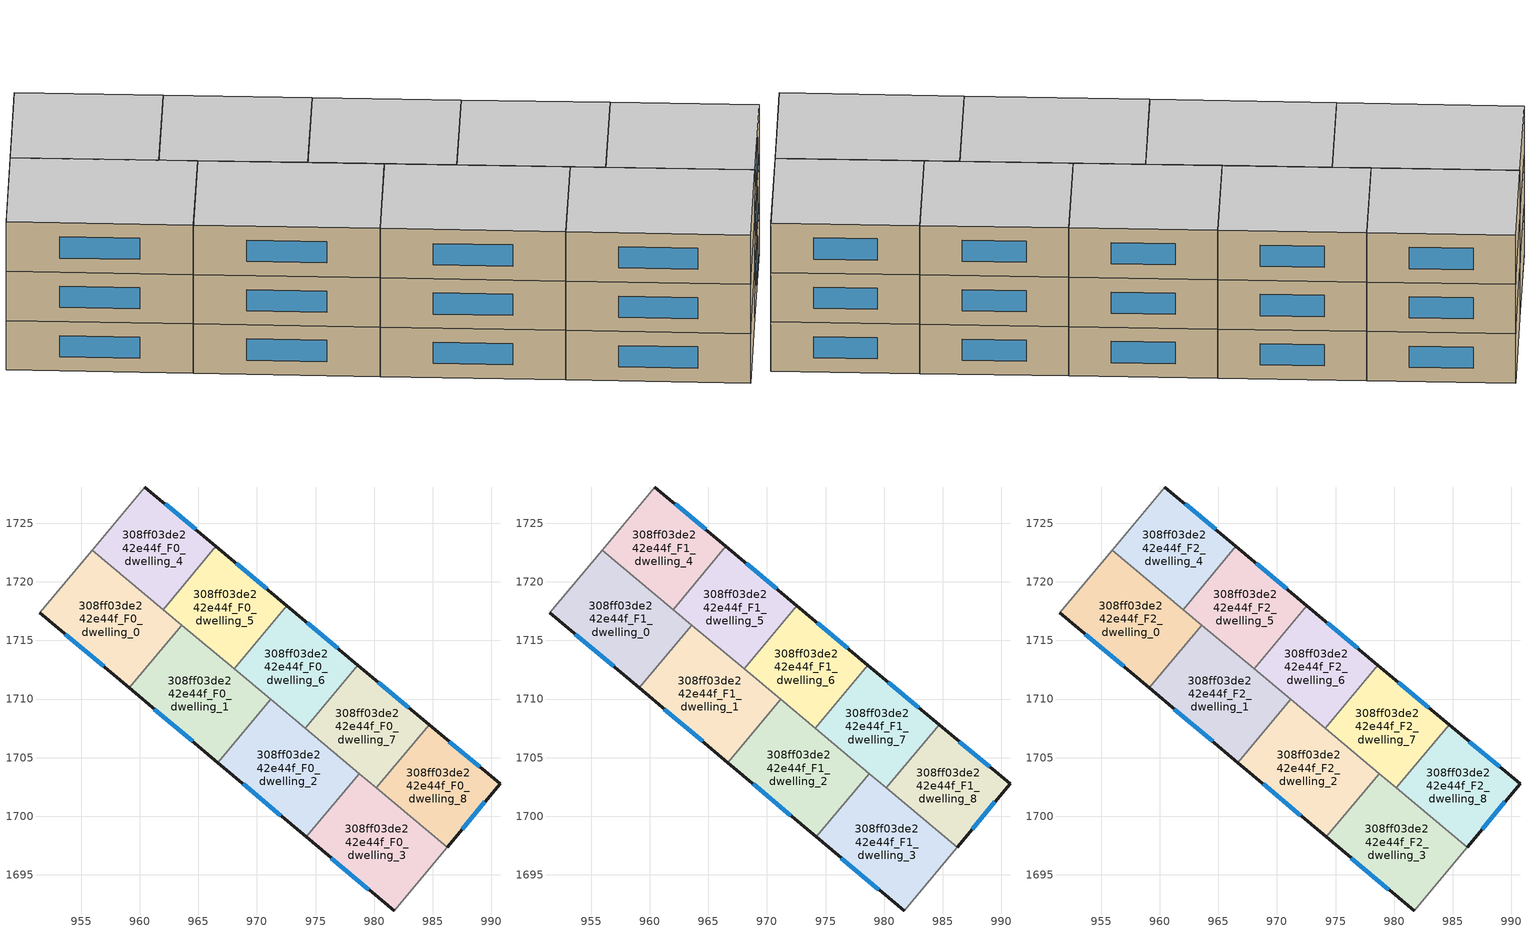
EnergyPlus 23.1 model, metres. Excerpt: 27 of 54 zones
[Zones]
308ff03de242e44f_F0_dwelling_0
 floor ground (EU_floor_Construction): 963.58,1716.31 959.1,1710.95 951.49,1717.35 955.94,1722.69 z0
 wall outside (EU_wall_Construction): 951.49,1717.35 959.1,1710.95 z0:3
 wall to 308ff03de242e44f_F0_dwelling_1 (EU_wall_Construction): 959.1,1710.95 963.58,1716.31 z0:3
 wall adiabatic (EU_wall_Construction): 955.94,1722.69 951.49,1717.35 z0:3
 wall to 308ff03de242e44f_F0_dwelling_4 (EU_wall_Construction): 962,1717.63 955.94,1722.69 z0:3
 wall to 308ff03de242e44f_F0_dwelling_5 (EU_wall_Construction): 963.58,1716.31 962,1717.63 z0:3
 window (EU_Window_Construction): 953.66,1715.52 956.92,1712.78 z0.86:2.14
308ff03de242e44f_F0_dwelling_1
 floor ground (EU_floor_Construction): 971.17,1709.96 966.67,1704.57 959.1,1710.95 963.58,1716.31 z0
 wall outside (EU_wall_Construction): 959.1,1710.95 966.67,1704.57 z0:3
 wall to 308ff03de242e44f_F0_dwelling_2 (EU_wall_Construction): 966.67,1704.57 971.17,1709.96 z0:3
 wall to 308ff03de242e44f_F0_dwelling_5 (EU_wall_Construction): 968.06,1712.56 963.58,1716.31 z0:3
 wall to 308ff03de242e44f_F0_dwelling_6 (EU_wall_Construction): 971.17,1709.96 968.06,1712.56 z0:3
 window (EU_Window_Construction): 961.26,1709.13 964.5,1706.4 z0.86:2.14
308ff03de242e44f_F0_dwelling_2
 floor ground (EU_floor_Construction): 978.72,1703.64 974.2,1698.23 966.67,1704.57 971.17,1709.96 z0
 wall outside (EU_wall_Construction): 966.67,1704.57 974.2,1698.23 z0:3
 wall to 308ff03de242e44f_F0_dwelling_3 (EU_wall_Construction): 974.2,1698.23 978.72,1703.64 z0:3
 wall to 308ff03de242e44f_F0_dwelling_7 (EU_wall_Construction): 978.72,1703.64 974.12,1707.5 z0:3
 wall to 308ff03de242e44f_F0_dwelling_6 (EU_wall_Construction): 974.12,1707.5 971.17,1709.96 z0:3
 window (EU_Window_Construction): 968.82,1702.76 972.05,1700.04 z0.86:2.14
308ff03de242e44f_F0_dwelling_3
 floor ground (EU_floor_Construction): 986.24,1697.36 981.7,1691.92 974.2,1698.23 978.72,1703.64 z0
 wall outside (EU_wall_Construction): 974.2,1698.23 981.7,1691.92 z0:3
 wall adiabatic (EU_wall_Construction): 981.7,1691.92 986.24,1697.36 z0:3
 wall to 308ff03de242e44f_F0_dwelling_8 (EU_wall_Construction): 986.24,1697.36 980.18,1702.43 z0:3
 wall to 308ff03de242e44f_F0_dwelling_7 (EU_wall_Construction): 980.18,1702.43 978.72,1703.64 z0:3
 window (EU_Window_Construction): 976.34,1696.43 979.56,1693.72 z0.86:2.14
308ff03de242e44f_F0_dwelling_4
 floor ground (EU_floor_Construction): 966.5,1723.01 962,1717.63 955.94,1722.69 960.44,1728.08 z0
 wall outside (EU_wall_Construction): 966.5,1723.01 960.44,1728.08 z0:3
 wall to 308ff03de242e44f_F0_dwelling_5 (EU_wall_Construction): 962,1717.63 966.5,1723.01 z0:3
 wall adiabatic (EU_wall_Construction): 960.44,1728.08 955.94,1722.69 z0:3
 window (EU_Window_Construction): 964.77,1724.46 962.17,1726.64 z0.86:2.14
308ff03de242e44f_F0_dwelling_5
 floor ground (EU_floor_Construction): 972.56,1717.95 968.06,1712.56 962,1717.63 966.5,1723.01 z0
 wall outside (EU_wall_Construction): 972.56,1717.95 966.5,1723.01 z0:3
 wall to 308ff03de242e44f_F0_dwelling_6 (EU_wall_Construction): 968.06,1712.56 972.56,1717.95 z0:3
 window (EU_Window_Construction): 970.83,1719.4 968.23,1721.57 z0.86:2.14
308ff03de242e44f_F0_dwelling_6
 floor ground (EU_floor_Construction): 978.62,1712.88 974.12,1707.5 968.06,1712.56 972.56,1717.95 z0
 wall outside (EU_wall_Construction): 978.62,1712.88 972.56,1717.95 z0:3
 wall to 308ff03de242e44f_F0_dwelling_7 (EU_wall_Construction): 974.12,1707.5 978.62,1712.88 z0:3
 window (EU_Window_Construction): 976.89,1714.33 974.29,1716.5 z0.86:2.14
308ff03de242e44f_F0_dwelling_7
 floor ground (EU_floor_Construction): 984.68,1707.82 980.18,1702.43 974.12,1707.5 978.62,1712.88 z0
 wall outside (EU_wall_Construction): 984.68,1707.82 978.62,1712.88 z0:3
 wall to 308ff03de242e44f_F0_dwelling_8 (EU_wall_Construction): 980.18,1702.43 984.68,1707.82 z0:3
 window (EU_Window_Construction): 982.95,1709.27 980.35,1711.44 z0.86:2.14
308ff03de242e44f_F0_dwelling_8
 floor ground (EU_floor_Construction): 990.73,1702.75 986.24,1697.36 980.18,1702.43 984.68,1707.82 z0
 wall outside (EU_wall_Construction): 986.24,1697.36 990.73,1702.75 984.68,1707.82 z0:3
 window (EU_Window_Construction): 987.52,1698.9 989.45,1701.21 / 989,1704.2 986.41,1706.37 z0.86:2.14
308ff03de242e44f_F1_dwelling_0
 floor to 308ff03de242e44f_F0_dwelling_0 (EU_floor_Construction): 963.58,1716.31 959.1,1710.95 951.49,1717.35 955.94,1722.69 z3
 wall outside (EU_wall_Construction): 951.49,1717.35 959.1,1710.95 z3:6
 wall to 308ff03de242e44f_F1_dwelling_1 (EU_wall_Construction): 959.1,1710.95 963.58,1716.31 z3:6
 wall adiabatic (EU_wall_Construction): 955.94,1722.69 951.49,1717.35 z3:6
 wall to 308ff03de242e44f_F1_dwelling_4 (EU_wall_Construction): 962,1717.63 955.94,1722.69 z3:6
 wall to 308ff03de242e44f_F1_dwelling_5 (EU_wall_Construction): 963.58,1716.31 962,1717.63 z3:6
 window (EU_Window_Construction): 953.66,1715.52 956.92,1712.78 z3.86:5.14
308ff03de242e44f_F1_dwelling_1
 floor to 308ff03de242e44f_F0_dwelling_1 (EU_floor_Construction): 971.17,1709.96 966.67,1704.57 959.1,1710.95 963.58,1716.31 z3
 wall outside (EU_wall_Construction): 959.1,1710.95 966.67,1704.57 z3:6
 wall to 308ff03de242e44f_F1_dwelling_2 (EU_wall_Construction): 966.67,1704.57 971.17,1709.96 z3:6
 wall to 308ff03de242e44f_F1_dwelling_5 (EU_wall_Construction): 968.06,1712.56 963.58,1716.31 z3:6
 wall to 308ff03de242e44f_F1_dwelling_6 (EU_wall_Construction): 971.17,1709.96 968.06,1712.56 z3:6
 window (EU_Window_Construction): 961.26,1709.13 964.5,1706.4 z3.86:5.14
308ff03de242e44f_F1_dwelling_2
 floor to 308ff03de242e44f_F0_dwelling_2 (EU_floor_Construction): 978.72,1703.64 974.2,1698.23 966.67,1704.57 971.17,1709.96 z3
 wall outside (EU_wall_Construction): 966.67,1704.57 974.2,1698.23 z3:6
 wall to 308ff03de242e44f_F1_dwelling_3 (EU_wall_Construction): 974.2,1698.23 978.72,1703.64 z3:6
 wall to 308ff03de242e44f_F1_dwelling_7 (EU_wall_Construction): 978.72,1703.64 974.12,1707.5 z3:6
 wall to 308ff03de242e44f_F1_dwelling_6 (EU_wall_Construction): 974.12,1707.5 971.17,1709.96 z3:6
 window (EU_Window_Construction): 968.82,1702.76 972.05,1700.04 z3.86:5.14
308ff03de242e44f_F1_dwelling_3
 floor to 308ff03de242e44f_F0_dwelling_3 (EU_floor_Construction): 986.24,1697.36 981.7,1691.92 974.2,1698.23 978.72,1703.64 z3
 wall outside (EU_wall_Construction): 974.2,1698.23 981.7,1691.92 z3:6
 wall adiabatic (EU_wall_Construction): 981.7,1691.92 986.24,1697.36 z3:6
 wall to 308ff03de242e44f_F1_dwelling_8 (EU_wall_Construction): 986.24,1697.36 980.18,1702.43 z3:6
 wall to 308ff03de242e44f_F1_dwelling_7 (EU_wall_Construction): 980.18,1702.43 978.72,1703.64 z3:6
 window (EU_Window_Construction): 976.34,1696.43 979.56,1693.72 z3.86:5.14
308ff03de242e44f_F1_dwelling_4
 floor to 308ff03de242e44f_F0_dwelling_4 (EU_floor_Construction): 966.5,1723.01 962,1717.63 955.94,1722.69 960.44,1728.08 z3
 wall outside (EU_wall_Construction): 966.5,1723.01 960.44,1728.08 z3:6
 wall to 308ff03de242e44f_F1_dwelling_5 (EU_wall_Construction): 962,1717.63 966.5,1723.01 z3:6
 wall adiabatic (EU_wall_Construction): 960.44,1728.08 955.94,1722.69 z3:6
 window (EU_Window_Construction): 964.77,1724.46 962.17,1726.64 z3.86:5.14
308ff03de242e44f_F1_dwelling_5
 floor to 308ff03de242e44f_F0_dwelling_5 (EU_floor_Construction): 972.56,1717.95 968.06,1712.56 962,1717.63 966.5,1723.01 z3
 wall outside (EU_wall_Construction): 972.56,1717.95 966.5,1723.01 z3:6
 wall to 308ff03de242e44f_F1_dwelling_6 (EU_wall_Construction): 968.06,1712.56 972.56,1717.95 z3:6
 window (EU_Window_Construction): 970.83,1719.4 968.23,1721.57 z3.86:5.14
308ff03de242e44f_F1_dwelling_6
 floor to 308ff03de242e44f_F0_dwelling_6 (EU_floor_Construction): 978.62,1712.88 974.12,1707.5 968.06,1712.56 972.56,1717.95 z3
 wall outside (EU_wall_Construction): 978.62,1712.88 972.56,1717.95 z3:6
 wall to 308ff03de242e44f_F1_dwelling_7 (EU_wall_Construction): 974.12,1707.5 978.62,1712.88 z3:6
 window (EU_Window_Construction): 976.89,1714.33 974.29,1716.5 z3.86:5.14
308ff03de242e44f_F1_dwelling_7
 floor to 308ff03de242e44f_F0_dwelling_7 (EU_floor_Construction): 984.68,1707.82 980.18,1702.43 974.12,1707.5 978.62,1712.88 z3
 wall outside (EU_wall_Construction): 984.68,1707.82 978.62,1712.88 z3:6
 wall to 308ff03de242e44f_F1_dwelling_8 (EU_wall_Construction): 980.18,1702.43 984.68,1707.82 z3:6
 window (EU_Window_Construction): 982.95,1709.27 980.35,1711.44 z3.86:5.14
308ff03de242e44f_F1_dwelling_8
 floor to 308ff03de242e44f_F0_dwelling_8 (EU_floor_Construction): 990.73,1702.75 986.24,1697.36 980.18,1702.43 984.68,1707.82 z3
 wall outside (EU_wall_Construction): 986.24,1697.36 990.73,1702.75 984.68,1707.82 z3:6
 window (EU_Window_Construction): 987.52,1698.9 989.45,1701.21 / 989,1704.2 986.41,1706.37 z3.86:5.14
308ff03de242e44f_F2_dwelling_0
 floor to 308ff03de242e44f_F1_dwelling_0 (EU_floor_Construction): 963.58,1716.31 959.1,1710.95 951.49,1717.35 955.94,1722.69 z6
 wall outside (EU_wall_Construction): 951.49,1717.35 959.1,1710.95 z6:9
 wall to 308ff03de242e44f_F2_dwelling_1 (EU_wall_Construction): 959.1,1710.95 963.58,1716.31 z6:9
 wall adiabatic (EU_wall_Construction): 955.94,1722.69 951.49,1717.35 z6:9
 wall to 308ff03de242e44f_F2_dwelling_4 (EU_wall_Construction): 962,1717.63 955.94,1722.69 z6:9
 wall to 308ff03de242e44f_F2_dwelling_5 (EU_wall_Construction): 963.58,1716.31 962,1717.63 z6:9
 window (EU_Window_Construction): 953.66,1715.52 956.92,1712.78 z6.86:8.14
 ceiling to 308ff03de242e44f_F3_dwelling_0 (EU_floor_Construction): 959.1,1710.95 963.58,1716.31 955.94,1722.69 951.49,1717.35 z9
308ff03de242e44f_F2_dwelling_1
 floor to 308ff03de242e44f_F1_dwelling_1 (EU_floor_Construction): 971.17,1709.96 966.67,1704.57 959.1,1710.95 963.58,1716.31 z6
 wall outside (EU_wall_Construction): 959.1,1710.95 966.67,1704.57 z6:9
 wall to 308ff03de242e44f_F2_dwelling_2 (EU_wall_Construction): 966.67,1704.57 971.17,1709.96 z6:9
 wall to 308ff03de242e44f_F2_dwelling_5 (EU_wall_Construction): 968.06,1712.56 963.58,1716.31 z6:9
 wall to 308ff03de242e44f_F2_dwelling_6 (EU_wall_Construction): 971.17,1709.96 968.06,1712.56 z6:9
 window (EU_Window_Construction): 961.26,1709.13 964.5,1706.4 z6.86:8.14
 ceiling to 308ff03de242e44f_F3_dwelling_1 (EU_floor_Construction): 966.67,1704.57 971.17,1709.96 963.58,1716.31 959.1,1710.95 z9
308ff03de242e44f_F2_dwelling_2
 floor to 308ff03de242e44f_F1_dwelling_2 (EU_floor_Construction): 978.72,1703.64 974.2,1698.23 966.67,1704.57 971.17,1709.96 z6
 wall outside (EU_wall_Construction): 966.67,1704.57 974.2,1698.23 z6:9
 wall to 308ff03de242e44f_F2_dwelling_3 (EU_wall_Construction): 974.2,1698.23 978.72,1703.64 z6:9
 wall to 308ff03de242e44f_F2_dwelling_7 (EU_wall_Construction): 978.72,1703.64 974.12,1707.5 z6:9
 wall to 308ff03de242e44f_F2_dwelling_6 (EU_wall_Construction): 974.12,1707.5 971.17,1709.96 z6:9
 window (EU_Window_Construction): 968.82,1702.76 972.05,1700.04 z6.86:8.14
 ceiling to 308ff03de242e44f_F3_dwelling_2 (EU_floor_Construction): 974.2,1698.23 978.72,1703.64 971.17,1709.96 966.67,1704.57 z9
308ff03de242e44f_F2_dwelling_3
 floor to 308ff03de242e44f_F1_dwelling_3 (EU_floor_Construction): 986.24,1697.36 981.7,1691.92 974.2,1698.23 978.72,1703.64 z6
 wall outside (EU_wall_Construction): 974.2,1698.23 981.7,1691.92 z6:9
 wall adiabatic (EU_wall_Construction): 981.7,1691.92 986.24,1697.36 z6:9
 wall to 308ff03de242e44f_F2_dwelling_8 (EU_wall_Construction): 986.24,1697.36 980.18,1702.43 z6:9
 wall to 308ff03de242e44f_F2_dwelling_7 (EU_wall_Construction): 980.18,1702.43 978.72,1703.64 z6:9
 window (EU_Window_Construction): 976.34,1696.43 979.56,1693.72 z6.86:8.14
 ceiling to 308ff03de242e44f_F3_dwelling_3 (EU_floor_Construction): 981.7,1691.92 986.24,1697.36 978.72,1703.64 974.2,1698.23 z9
308ff03de242e44f_F2_dwelling_4
 floor to 308ff03de242e44f_F1_dwelling_4 (EU_floor_Construction): 966.5,1723.01 962,1717.63 955.94,1722.69 960.44,1728.08 z6
 wall outside (EU_wall_Construction): 966.5,1723.01 960.44,1728.08 z6:9
 wall to 308ff03de242e44f_F2_dwelling_5 (EU_wall_Construction): 962,1717.63 966.5,1723.01 z6:9
 wall adiabatic (EU_wall_Construction): 960.44,1728.08 955.94,1722.69 z6:9
 window (EU_Window_Construction): 964.77,1724.46 962.17,1726.64 z6.86:8.14
 ceiling to 308ff03de242e44f_F3_dwelling_4 (EU_floor_Construction): 962,1717.63 966.5,1723.01 960.44,1728.08 955.94,1722.69 z9
308ff03de242e44f_F2_dwelling_5
 floor to 308ff03de242e44f_F1_dwelling_5 (EU_floor_Construction): 972.56,1717.95 968.06,1712.56 962,1717.63 966.5,1723.01 z6
 wall outside (EU_wall_Construction): 972.56,1717.95 966.5,1723.01 z6:9
 wall to 308ff03de242e44f_F2_dwelling_6 (EU_wall_Construction): 968.06,1712.56 972.56,1717.95 z6:9
 window (EU_Window_Construction): 970.83,1719.4 968.23,1721.57 z6.86:8.14
 ceiling to 308ff03de242e44f_F3_dwelling_5 (EU_floor_Construction): 968.06,1712.56 972.56,1717.95 966.5,1723.01 962,1717.63 z9
308ff03de242e44f_F2_dwelling_6
 floor to 308ff03de242e44f_F1_dwelling_6 (EU_floor_Construction): 978.62,1712.88 974.12,1707.5 968.06,1712.56 972.56,1717.95 z6
 wall outside (EU_wall_Construction): 978.62,1712.88 972.56,1717.95 z6:9
 wall to 308ff03de242e44f_F2_dwelling_7 (EU_wall_Construction): 974.12,1707.5 978.62,1712.88 z6:9
 window (EU_Window_Construction): 976.89,1714.33 974.29,1716.5 z6.86:8.14
 ceiling to 308ff03de242e44f_F3_dwelling_6 (EU_floor_Construction): 974.12,1707.5 978.62,1712.88 972.56,1717.95 968.06,1712.56 z9
308ff03de242e44f_F2_dwelling_7
 floor to 308ff03de242e44f_F1_dwelling_7 (EU_floor_Construction): 984.68,1707.82 980.18,1702.43 974.12,1707.5 978.62,1712.88 z6
 wall outside (EU_wall_Construction): 984.68,1707.82 978.62,1712.88 z6:9
 wall to 308ff03de242e44f_F2_dwelling_8 (EU_wall_Construction): 980.18,1702.43 984.68,1707.82 z6:9
 window (EU_Window_Construction): 982.95,1709.27 980.35,1711.44 z6.86:8.14
 ceiling to 308ff03de242e44f_F3_dwelling_7 (EU_floor_Construction): 980.18,1702.43 984.68,1707.82 978.62,1712.88 974.12,1707.5 z9
308ff03de242e44f_F2_dwelling_8
 floor to 308ff03de242e44f_F1_dwelling_8 (EU_floor_Construction): 990.73,1702.75 986.24,1697.36 980.18,1702.43 984.68,1707.82 z6
 wall outside (EU_wall_Construction): 986.24,1697.36 990.73,1702.75 984.68,1707.82 z6:9
 window (EU_Window_Construction): 987.52,1698.9 989.45,1701.21 / 989,1704.2 986.41,1706.37 z6.86:8.14
 ceiling to 308ff03de242e44f_F3_dwelling_8 (EU_floor_Construction): 986.24,1697.36 990.73,1702.75 984.68,1707.82 980.18,1702.43 z9
[Building]
EU S2 Campaign: North Axis=0; Terrain=City; Solar Distribution=FullExterior
[Site:Location]
Helsinki-Vantaa.AP: Latitude=60.317; Longitude=24.963; Time Zone=2; Elevation=54.6
[SizingPeriod:WeatherFileDays]
AnnualSizingPeriod: Begin Month=1; Begin Day of Month=1; End Month=12; End Day of Month=31; Day of Week for Start Day=Monday; Use Weather File Daylight Saving Period=No; Use Weather File Rain and Snow Indicators=No
[MATERIAL]
EU_InternalMass_Material: Roughness=MediumRough; Thickness=0.1; Conductivity=1; Density=1800; Specific Heat=900; Thermal Absorptance=0.9; Solar Absorptance=0.7; Visible Absorptance=0.7
[MATERIAL:NOMASS] Roughness=MediumRough; Thermal Absorptance=0.9; Solar Absorptance=0.7; Visible Absorptance=0.7
Name | Thermal Resistance
EU_wall_NoMass | 1.10183
EU_floor_NoMass | 1.70606
[WINDOWMATERIAL:SIMPLEGLAZINGSYSTEM]
EU_Window_SimpleGlazing: UFactor=3.11035; Solar Heat Gain Coefficient=0.8; Visible Transmittance=0.8
[CONSTRUCTION]
EU_wall_Construction: EU_wall_NoMass
EU_floor_Construction: EU_floor_NoMass
EU_Window_Construction: EU_Window_SimpleGlazing
EU_InternalMass_Construction: EU_InternalMass_Material
[ZONE] Type=1; Multiplier=1; Ceiling Height=autocalculate; Floor Area=autocalculate; Part of Total Floor Area=Yes
Name | Volume
308ff03de242e44f_F0_dwelling_0; 308ff03de242e44f_F1_dwelling_0; 308ff03de242e44f_F2_dwelling_0 | 207.934
308ff03de242e44f_F0_dwelling_1; 308ff03de242e44f_F1_dwelling_1; 308ff03de242e44f_F2_dwelling_1 | 207.948
308ff03de242e44f_F0_dwelling_2; 308ff03de242e44f_F1_dwelling_2; 308ff03de242e44f_F2_dwelling_2 | 207.916
308ff03de242e44f_F0_dwelling_3; 308ff03de242e44f_F1_dwelling_3; 308ff03de242e44f_F2_dwelling_3 | 207.915
308ff03de242e44f_F0_dwelling_4; 308ff03de242e44f_F1_dwelling_4; 308ff03de242e44f_F2_dwelling_4 | 166.332
308ff03de242e44f_F0_dwelling_5; 308ff03de242e44f_F1_dwelling_5; 308ff03de242e44f_F2_dwelling_5 | 166.338
308ff03de242e44f_F0_dwelling_6; 308ff03de242e44f_F1_dwelling_6; 308ff03de242e44f_F2_dwelling_6 | 166.339
308ff03de242e44f_F0_dwelling_7; 308ff03de242e44f_F1_dwelling_7; 308ff03de242e44f_F2_dwelling_7 | 166.356
308ff03de242e44f_F0_dwelling_8; 308ff03de242e44f_F1_dwelling_8; 308ff03de242e44f_F2_dwelling_8 | 166.349
[INTERNALMASS] Construction=EU_InternalMass_Construction
Name | Zone or ZoneList | Surface Area
308ff03de242e44f_F0_dwelling_0_EU_InternalMass | 308ff03de242e44f_F0_dwelling_0 | 69.3112
308ff03de242e44f_F0_dwelling_1_EU_InternalMass | 308ff03de242e44f_F0_dwelling_1 | 69.3162
308ff03de242e44f_F0_dwelling_2_EU_InternalMass | 308ff03de242e44f_F0_dwelling_2 | 69.3052
308ff03de242e44f_F0_dwelling_3_EU_InternalMass | 308ff03de242e44f_F0_dwelling_3 | 69.3045
308ff03de242e44f_F0_dwelling_4_EU_InternalMass | 308ff03de242e44f_F0_dwelling_4 | 55.4439
308ff03de242e44f_F0_dwelling_5_EU_InternalMass | 308ff03de242e44f_F0_dwelling_5 | 55.446
308ff03de242e44f_F0_dwelling_6_EU_InternalMass | 308ff03de242e44f_F0_dwelling_6 | 55.446
308ff03de242e44f_F0_dwelling_7_EU_InternalMass | 308ff03de242e44f_F0_dwelling_7 | 55.4521
308ff03de242e44f_F0_dwelling_8_EU_InternalMass | 308ff03de242e44f_F0_dwelling_8 | 55.4499
308ff03de242e44f_F1_dwelling_0_EU_InternalMass | 308ff03de242e44f_F1_dwelling_0 | 69.3112
308ff03de242e44f_F1_dwelling_1_EU_InternalMass | 308ff03de242e44f_F1_dwelling_1 | 69.3162
308ff03de242e44f_F1_dwelling_2_EU_InternalMass | 308ff03de242e44f_F1_dwelling_2 | 69.3052
308ff03de242e44f_F1_dwelling_3_EU_InternalMass | 308ff03de242e44f_F1_dwelling_3 | 69.3045
308ff03de242e44f_F1_dwelling_4_EU_InternalMass | 308ff03de242e44f_F1_dwelling_4 | 55.4439
308ff03de242e44f_F1_dwelling_5_EU_InternalMass | 308ff03de242e44f_F1_dwelling_5 | 55.446
308ff03de242e44f_F1_dwelling_6_EU_InternalMass | 308ff03de242e44f_F1_dwelling_6 | 55.446
308ff03de242e44f_F1_dwelling_7_EU_InternalMass | 308ff03de242e44f_F1_dwelling_7 | 55.4521
308ff03de242e44f_F1_dwelling_8_EU_InternalMass | 308ff03de242e44f_F1_dwelling_8 | 55.4499
308ff03de242e44f_F2_dwelling_0_EU_InternalMass | 308ff03de242e44f_F2_dwelling_0 | 69.3112
308ff03de242e44f_F2_dwelling_1_EU_InternalMass | 308ff03de242e44f_F2_dwelling_1 | 69.3162
308ff03de242e44f_F2_dwelling_2_EU_InternalMass | 308ff03de242e44f_F2_dwelling_2 | 69.3052
308ff03de242e44f_F2_dwelling_3_EU_InternalMass | 308ff03de242e44f_F2_dwelling_3 | 69.3045
308ff03de242e44f_F2_dwelling_4_EU_InternalMass | 308ff03de242e44f_F2_dwelling_4 | 55.4439
308ff03de242e44f_F2_dwelling_5_EU_InternalMass | 308ff03de242e44f_F2_dwelling_5 | 55.446
308ff03de242e44f_F2_dwelling_6_EU_InternalMass | 308ff03de242e44f_F2_dwelling_6 | 55.446
308ff03de242e44f_F2_dwelling_7_EU_InternalMass | 308ff03de242e44f_F2_dwelling_7 | 55.4521
308ff03de242e44f_F2_dwelling_8_EU_InternalMass | 308ff03de242e44f_F2_dwelling_8 | 55.4499
[OTHEREQUIPMENT] Fuel Type=Electricity; Design Level Calculation Method=Watts/Area; Power per Zone Floor Area=1; Fraction Latent=0; Fraction Radiant=0; Fraction Lost=0; Carbon Dioxide Generation Rate=0; EndUse Subcategory=EU_Step8_InternalGains
Name | Zone or ZoneList or Space or SpaceList | Schedule
EU_Step8_InternalGain_308ff03de242e44f_F0_dwelling_0_f000 | 308ff03de242e44f_F0_dwelling_0 | EU_Step8_GainSchedule_308ff03de242e44f_F0_dwelling_0_f000
EU_Step8_InternalGain_308ff03de242e44f_F0_dwelling_1_f000 | 308ff03de242e44f_F0_dwelling_1 | EU_Step8_GainSchedule_308ff03de242e44f_F0_dwelling_1_f000
EU_Step8_InternalGain_308ff03de242e44f_F0_dwelling_2_f000 | 308ff03de242e44f_F0_dwelling_2 | EU_Step8_GainSchedule_308ff03de242e44f_F0_dwelling_2_f000
EU_Step8_InternalGain_308ff03de242e44f_F0_dwelling_3_f000 | 308ff03de242e44f_F0_dwelling_3 | EU_Step8_GainSchedule_308ff03de242e44f_F0_dwelling_3_f000
EU_Step8_InternalGain_308ff03de242e44f_F0_dwelling_4_f000 | 308ff03de242e44f_F0_dwelling_4 | EU_Step8_GainSchedule_308ff03de242e44f_F0_dwelling_4_f000
EU_Step8_InternalGain_308ff03de242e44f_F0_dwelling_5_f000 | 308ff03de242e44f_F0_dwelling_5 | EU_Step8_GainSchedule_308ff03de242e44f_F0_dwelling_5_f000
EU_Step8_InternalGain_308ff03de242e44f_F0_dwelling_6_f000 | 308ff03de242e44f_F0_dwelling_6 | EU_Step8_GainSchedule_308ff03de242e44f_F0_dwelling_6_f000
EU_Step8_InternalGain_308ff03de242e44f_F0_dwelling_7_f000 | 308ff03de242e44f_F0_dwelling_7 | EU_Step8_GainSchedule_308ff03de242e44f_F0_dwelling_7_f000
EU_Step8_InternalGain_308ff03de242e44f_F0_dwelling_8_f000 | 308ff03de242e44f_F0_dwelling_8 | EU_Step8_GainSchedule_308ff03de242e44f_F0_dwelling_8_f000
EU_Step8_InternalGain_308ff03de242e44f_F1_dwelling_0_f000 | 308ff03de242e44f_F1_dwelling_0 | EU_Step8_GainSchedule_308ff03de242e44f_F1_dwelling_0_f000
EU_Step8_InternalGain_308ff03de242e44f_F1_dwelling_1_f000 | 308ff03de242e44f_F1_dwelling_1 | EU_Step8_GainSchedule_308ff03de242e44f_F1_dwelling_1_f000
EU_Step8_InternalGain_308ff03de242e44f_F1_dwelling_2_f000 | 308ff03de242e44f_F1_dwelling_2 | EU_Step8_GainSchedule_308ff03de242e44f_F1_dwelling_2_f000
EU_Step8_InternalGain_308ff03de242e44f_F1_dwelling_3_f000 | 308ff03de242e44f_F1_dwelling_3 | EU_Step8_GainSchedule_308ff03de242e44f_F1_dwelling_3_f000
EU_Step8_InternalGain_308ff03de242e44f_F1_dwelling_4_f000 | 308ff03de242e44f_F1_dwelling_4 | EU_Step8_GainSchedule_308ff03de242e44f_F1_dwelling_4_f000
EU_Step8_InternalGain_308ff03de242e44f_F1_dwelling_5_f000 | 308ff03de242e44f_F1_dwelling_5 | EU_Step8_GainSchedule_308ff03de242e44f_F1_dwelling_5_f000
EU_Step8_InternalGain_308ff03de242e44f_F1_dwelling_6_f000 | 308ff03de242e44f_F1_dwelling_6 | EU_Step8_GainSchedule_308ff03de242e44f_F1_dwelling_6_f000
EU_Step8_InternalGain_308ff03de242e44f_F1_dwelling_7_f000 | 308ff03de242e44f_F1_dwelling_7 | EU_Step8_GainSchedule_308ff03de242e44f_F1_dwelling_7_f000
EU_Step8_InternalGain_308ff03de242e44f_F1_dwelling_8_f000 | 308ff03de242e44f_F1_dwelling_8 | EU_Step8_GainSchedule_308ff03de242e44f_F1_dwelling_8_f000
EU_Step8_InternalGain_308ff03de242e44f_F2_dwelling_0_f000 | 308ff03de242e44f_F2_dwelling_0 | EU_Step8_GainSchedule_308ff03de242e44f_F2_dwelling_0_f000
EU_Step8_InternalGain_308ff03de242e44f_F2_dwelling_1_f000 | 308ff03de242e44f_F2_dwelling_1 | EU_Step8_GainSchedule_308ff03de242e44f_F2_dwelling_1_f000
EU_Step8_InternalGain_308ff03de242e44f_F2_dwelling_2_f000 | 308ff03de242e44f_F2_dwelling_2 | EU_Step8_GainSchedule_308ff03de242e44f_F2_dwelling_2_f000
EU_Step8_InternalGain_308ff03de242e44f_F2_dwelling_3_f000 | 308ff03de242e44f_F2_dwelling_3 | EU_Step8_GainSchedule_308ff03de242e44f_F2_dwelling_3_f000
EU_Step8_InternalGain_308ff03de242e44f_F2_dwelling_4_f000 | 308ff03de242e44f_F2_dwelling_4 | EU_Step8_GainSchedule_308ff03de242e44f_F2_dwelling_4_f000
EU_Step8_InternalGain_308ff03de242e44f_F2_dwelling_5_f000 | 308ff03de242e44f_F2_dwelling_5 | EU_Step8_GainSchedule_308ff03de242e44f_F2_dwelling_5_f000
EU_Step8_InternalGain_308ff03de242e44f_F2_dwelling_6_f000 | 308ff03de242e44f_F2_dwelling_6 | EU_Step8_GainSchedule_308ff03de242e44f_F2_dwelling_6_f000
EU_Step8_InternalGain_308ff03de242e44f_F2_dwelling_7_f000 | 308ff03de242e44f_F2_dwelling_7 | EU_Step8_GainSchedule_308ff03de242e44f_F2_dwelling_7_f000
EU_Step8_InternalGain_308ff03de242e44f_F2_dwelling_8_f000 | 308ff03de242e44f_F2_dwelling_8 | EU_Step8_GainSchedule_308ff03de242e44f_F2_dwelling_8_f000
[ZONEVENTILATION:DESIGNFLOWRATE] Schedule=EU_AlwaysOn; Design Flow Rate Calculation Method=AirChanges/Hour; Air Changes per Hour=0.756316; Ventilation Type=Natural; Fan Pressure Rise=0; Fan Total Efficiency=1; Constant Term Coefficient=1; Temperature Term Coefficient=0; Velocity Term Coefficient=0; Velocity Squared Term Coefficient=0; Minimum Indoor Temperature=-100; Maximum Indoor Temperature=100; Delta Temperature=-100; Minimum Outdoor Temperature=-100; Maximum Outdoor Temperature=100; Maximum Wind Speed=40
Name | Zone or ZoneList or Space or SpaceList
EU_ConstantAir_308ff03de242e44f_F0_dwelling_0 | 308ff03de242e44f_F0_dwelling_0
EU_ConstantAir_308ff03de242e44f_F0_dwelling_1 | 308ff03de242e44f_F0_dwelling_1
EU_ConstantAir_308ff03de242e44f_F0_dwelling_2 | 308ff03de242e44f_F0_dwelling_2
EU_ConstantAir_308ff03de242e44f_F0_dwelling_3 | 308ff03de242e44f_F0_dwelling_3
EU_ConstantAir_308ff03de242e44f_F0_dwelling_4 | 308ff03de242e44f_F0_dwelling_4
EU_ConstantAir_308ff03de242e44f_F0_dwelling_5 | 308ff03de242e44f_F0_dwelling_5
EU_ConstantAir_308ff03de242e44f_F0_dwelling_6 | 308ff03de242e44f_F0_dwelling_6
EU_ConstantAir_308ff03de242e44f_F0_dwelling_7 | 308ff03de242e44f_F0_dwelling_7
EU_ConstantAir_308ff03de242e44f_F0_dwelling_8 | 308ff03de242e44f_F0_dwelling_8
EU_ConstantAir_308ff03de242e44f_F1_dwelling_0 | 308ff03de242e44f_F1_dwelling_0
EU_ConstantAir_308ff03de242e44f_F1_dwelling_1 | 308ff03de242e44f_F1_dwelling_1
EU_ConstantAir_308ff03de242e44f_F1_dwelling_2 | 308ff03de242e44f_F1_dwelling_2
EU_ConstantAir_308ff03de242e44f_F1_dwelling_3 | 308ff03de242e44f_F1_dwelling_3
EU_ConstantAir_308ff03de242e44f_F1_dwelling_4 | 308ff03de242e44f_F1_dwelling_4
EU_ConstantAir_308ff03de242e44f_F1_dwelling_5 | 308ff03de242e44f_F1_dwelling_5
EU_ConstantAir_308ff03de242e44f_F1_dwelling_6 | 308ff03de242e44f_F1_dwelling_6
EU_ConstantAir_308ff03de242e44f_F1_dwelling_7 | 308ff03de242e44f_F1_dwelling_7
EU_ConstantAir_308ff03de242e44f_F1_dwelling_8 | 308ff03de242e44f_F1_dwelling_8
EU_ConstantAir_308ff03de242e44f_F2_dwelling_0 | 308ff03de242e44f_F2_dwelling_0
EU_ConstantAir_308ff03de242e44f_F2_dwelling_1 | 308ff03de242e44f_F2_dwelling_1
EU_ConstantAir_308ff03de242e44f_F2_dwelling_2 | 308ff03de242e44f_F2_dwelling_2
EU_ConstantAir_308ff03de242e44f_F2_dwelling_3 | 308ff03de242e44f_F2_dwelling_3
EU_ConstantAir_308ff03de242e44f_F2_dwelling_4 | 308ff03de242e44f_F2_dwelling_4
EU_ConstantAir_308ff03de242e44f_F2_dwelling_5 | 308ff03de242e44f_F2_dwelling_5
EU_ConstantAir_308ff03de242e44f_F2_dwelling_6 | 308ff03de242e44f_F2_dwelling_6
EU_ConstantAir_308ff03de242e44f_F2_dwelling_7 | 308ff03de242e44f_F2_dwelling_7
EU_ConstantAir_308ff03de242e44f_F2_dwelling_8 | 308ff03de242e44f_F2_dwelling_8
[HVACTEMPLATE:THERMOSTAT] Constant Heating Setpoint=20; Constant Cooling Setpoint=50
EU_HeatOnly_308ff03de242e44f_F0_dwelling_0; EU_HeatOnly_308ff03de242e44f_F0_dwelling_1; EU_HeatOnly_308ff03de242e44f_F0_dwelling_2; EU_HeatOnly_308ff03de242e44f_F0_dwelling_3; EU_HeatOnly_308ff03de242e44f_F0_dwelling_4; EU_HeatOnly_308ff03de242e44f_F0_dwelling_5; EU_HeatOnly_308ff03de242e44f_F0_dwelling_6; EU_HeatOnly_308ff03de242e44f_F0_dwelling_7; EU_HeatOnly_308ff03de242e44f_F0_dwelling_8; EU_HeatOnly_308ff03de242e44f_F1_dwelling_0; EU_HeatOnly_308ff03de242e44f_F1_dwelling_1; EU_HeatOnly_308ff03de242e44f_F1_dwelling_2; EU_HeatOnly_308ff03de242e44f_F1_dwelling_3; EU_HeatOnly_308ff03de242e44f_F1_dwelling_4; EU_HeatOnly_308ff03de242e44f_F1_dwelling_5; EU_HeatOnly_308ff03de242e44f_F1_dwelling_6; EU_HeatOnly_308ff03de242e44f_F1_dwelling_7; EU_HeatOnly_308ff03de242e44f_F1_dwelling_8; EU_HeatOnly_308ff03de242e44f_F2_dwelling_0; EU_HeatOnly_308ff03de242e44f_F2_dwelling_1; EU_HeatOnly_308ff03de242e44f_F2_dwelling_2; EU_HeatOnly_308ff03de242e44f_F2_dwelling_3; EU_HeatOnly_308ff03de242e44f_F2_dwelling_4; EU_HeatOnly_308ff03de242e44f_F2_dwelling_5; EU_HeatOnly_308ff03de242e44f_F2_dwelling_6; EU_HeatOnly_308ff03de242e44f_F2_dwelling_7; EU_HeatOnly_308ff03de242e44f_F2_dwelling_8; EU_HeatOnly_308ff03de242e44f_F3_dwelling_0; EU_HeatOnly_308ff03de242e44f_F3_dwelling_1; EU_HeatOnly_308ff03de242e44f_F3_dwelling_2; EU_HeatOnly_308ff03de242e44f_F3_dwelling_3; EU_HeatOnly_308ff03de242e44f_F3_dwelling_4; EU_HeatOnly_308ff03de242e44f_F3_dwelling_5; EU_HeatOnly_308ff03de242e44f_F3_dwelling_6; EU_HeatOnly_308ff03de242e44f_F3_dwelling_7; EU_HeatOnly_308ff03de242e44f_F3_dwelling_8; EU_HeatOnly_308ff03de242e44f_F4_dwelling_0; EU_HeatOnly_308ff03de242e44f_F4_dwelling_1; EU_HeatOnly_308ff03de242e44f_F4_dwelling_2; EU_HeatOnly_308ff03de242e44f_F4_dwelling_3; EU_HeatOnly_308ff03de242e44f_F4_dwelling_4; EU_HeatOnly_308ff03de242e44f_F4_dwelling_5; EU_HeatOnly_308ff03de242e44f_F4_dwelling_6; EU_HeatOnly_308ff03de242e44f_F4_dwelling_7; EU_HeatOnly_308ff03de242e44f_F4_dwelling_8; EU_HeatOnly_308ff03de242e44f_F5_dwelling_0; EU_HeatOnly_308ff03de242e44f_F5_dwelling_1; EU_HeatOnly_308ff03de242e44f_F5_dwelling_2; EU_HeatOnly_308ff03de242e44f_F5_dwelling_3; EU_HeatOnly_308ff03de242e44f_F5_dwelling_4; EU_HeatOnly_308ff03de242e44f_F5_dwelling_5; EU_HeatOnly_308ff03de242e44f_F5_dwelling_6; EU_HeatOnly_308ff03de242e44f_F5_dwelling_7; EU_HeatOnly_308ff03de242e44f_F5_dwelling_8
[HVACTEMPLATE:ZONE:IDEALLOADSAIRSYSTEM] System Availability Schedule=EU_AlwaysOn; Maximum Heating Supply Air Temperature=50; Minimum Cooling Supply Air Temperature=13; Maximum Heating Supply Air Humidity Ratio=0.0156; Minimum Cooling Supply Air Humidity Ratio=0.0077; Heating Limit=NoLimit; Cooling Limit=NoLimit; Heating Availability Schedule=EU_AlwaysOn; Cooling Availability Schedule=EU_CoolingOff; Dehumidification Control Type=ConstantSensibleHeatRatio; Cooling Sensible Heat Ratio=0.7; Dehumidification Setpoint=60; Humidification Control Type=None; Humidification Setpoint=30; Outdoor Air Method=None; Outdoor Air Flow Rate per Person=0.00944; Outdoor Air Flow Rate per Zone Floor Area=0; Outdoor Air Flow Rate per Zone=0; Demand Controlled Ventilation Type=None; Outdoor Air Economizer Type=NoEconomizer; Heat Recovery Type=None; Sensible Heat Recovery Effectiveness=0.7; Latent Heat Recovery Effectiveness=0.65
Name | Template Thermostat
308ff03de242e44f_F0_dwelling_0 | EU_HeatOnly_308ff03de242e44f_F0_dwelling_0
308ff03de242e44f_F0_dwelling_1 | EU_HeatOnly_308ff03de242e44f_F0_dwelling_1
308ff03de242e44f_F0_dwelling_2 | EU_HeatOnly_308ff03de242e44f_F0_dwelling_2
308ff03de242e44f_F0_dwelling_3 | EU_HeatOnly_308ff03de242e44f_F0_dwelling_3
308ff03de242e44f_F0_dwelling_4 | EU_HeatOnly_308ff03de242e44f_F0_dwelling_4
308ff03de242e44f_F0_dwelling_5 | EU_HeatOnly_308ff03de242e44f_F0_dwelling_5
308ff03de242e44f_F0_dwelling_6 | EU_HeatOnly_308ff03de242e44f_F0_dwelling_6
308ff03de242e44f_F0_dwelling_7 | EU_HeatOnly_308ff03de242e44f_F0_dwelling_7
308ff03de242e44f_F0_dwelling_8 | EU_HeatOnly_308ff03de242e44f_F0_dwelling_8
308ff03de242e44f_F1_dwelling_0 | EU_HeatOnly_308ff03de242e44f_F1_dwelling_0
308ff03de242e44f_F1_dwelling_1 | EU_HeatOnly_308ff03de242e44f_F1_dwelling_1
308ff03de242e44f_F1_dwelling_2 | EU_HeatOnly_308ff03de242e44f_F1_dwelling_2
308ff03de242e44f_F1_dwelling_3 | EU_HeatOnly_308ff03de242e44f_F1_dwelling_3
308ff03de242e44f_F1_dwelling_4 | EU_HeatOnly_308ff03de242e44f_F1_dwelling_4
308ff03de242e44f_F1_dwelling_5 | EU_HeatOnly_308ff03de242e44f_F1_dwelling_5
308ff03de242e44f_F1_dwelling_6 | EU_HeatOnly_308ff03de242e44f_F1_dwelling_6
308ff03de242e44f_F1_dwelling_7 | EU_HeatOnly_308ff03de242e44f_F1_dwelling_7
308ff03de242e44f_F1_dwelling_8 | EU_HeatOnly_308ff03de242e44f_F1_dwelling_8
308ff03de242e44f_F2_dwelling_0 | EU_HeatOnly_308ff03de242e44f_F2_dwelling_0
308ff03de242e44f_F2_dwelling_1 | EU_HeatOnly_308ff03de242e44f_F2_dwelling_1
308ff03de242e44f_F2_dwelling_2 | EU_HeatOnly_308ff03de242e44f_F2_dwelling_2
308ff03de242e44f_F2_dwelling_3 | EU_HeatOnly_308ff03de242e44f_F2_dwelling_3
308ff03de242e44f_F2_dwelling_4 | EU_HeatOnly_308ff03de242e44f_F2_dwelling_4
308ff03de242e44f_F2_dwelling_5 | EU_HeatOnly_308ff03de242e44f_F2_dwelling_5
308ff03de242e44f_F2_dwelling_6 | EU_HeatOnly_308ff03de242e44f_F2_dwelling_6
308ff03de242e44f_F2_dwelling_7 | EU_HeatOnly_308ff03de242e44f_F2_dwelling_7
308ff03de242e44f_F2_dwelling_8 | EU_HeatOnly_308ff03de242e44f_F2_dwelling_8
[SIZING:ZONE] Zone Cooling Design Supply Air Temperature Input Method=SupplyAirTemperature; Zone Cooling Design Supply Air Temperature=13; Zone Heating Design Supply Air Temperature Input Method=SupplyAirTemperature; Zone Heating Design Supply Air Temperature=50; Zone Cooling Design Supply Air Humidity Ratio=0.008; Zone Heating Design Supply Air Humidity Ratio=0.008; Cooling Design Air Flow Method=DesignDay; Cooling Design Air Flow Rate=0; Cooling Minimum Air Flow per Zone Floor Area=0.000762; Cooling Minimum Air Flow=0; Cooling Minimum Air Flow Fraction=0.2; Heating Design Air Flow Method=DesignDay; Heating Design Air Flow Rate=0; Heating Maximum Air Flow per Zone Floor Area=0.002032; Heating Maximum Air Flow=0.141576; Heating Maximum Air Flow Fraction=0.3; Account for Dedicated Outdoor Air System=No; Dedicated Outdoor Air System Control Strategy=NeutralSupplyAir; Dedicated Outdoor Air Low Setpoint Temperature for Design=autosize; Dedicated Outdoor Air High Setpoint Temperature for Design=autosize; Zone Load Sizing Method=Sensible Load Only No Latent Load; Zone Latent Cooling Design Supply Air Humidity Ratio Input Method=HumidityRatioDifference; Zone Cooling Design Supply Air Humidity Ratio Difference=0.005; Zone Latent Heating Design Supply Air Humidity Ratio Input Method=HumidityRatioDifference; Zone Humidification Design Supply Air Humidity Ratio Difference=0.005
308ff03de242e44f_F0_dwelling_0; 308ff03de242e44f_F0_dwelling_1; 308ff03de242e44f_F0_dwelling_2; 308ff03de242e44f_F0_dwelling_3; 308ff03de242e44f_F0_dwelling_4; 308ff03de242e44f_F0_dwelling_5; 308ff03de242e44f_F0_dwelling_6; 308ff03de242e44f_F0_dwelling_7; 308ff03de242e44f_F0_dwelling_8; 308ff03de242e44f_F1_dwelling_0; 308ff03de242e44f_F1_dwelling_1; 308ff03de242e44f_F1_dwelling_2; 308ff03de242e44f_F1_dwelling_3; 308ff03de242e44f_F1_dwelling_4; 308ff03de242e44f_F1_dwelling_5; 308ff03de242e44f_F1_dwelling_6; 308ff03de242e44f_F1_dwelling_7; 308ff03de242e44f_F1_dwelling_8; 308ff03de242e44f_F2_dwelling_0; 308ff03de242e44f_F2_dwelling_1; 308ff03de242e44f_F2_dwelling_2; 308ff03de242e44f_F2_dwelling_3; 308ff03de242e44f_F2_dwelling_4; 308ff03de242e44f_F2_dwelling_5; 308ff03de242e44f_F2_dwelling_6; 308ff03de242e44f_F2_dwelling_7; 308ff03de242e44f_F2_dwelling_8
[SCHEDULE:CONSTANT]
Name | Hourly Value
EU_AlwaysOn | 1
EU_CoolingOff | 0
[SCHEDULE:FILE] Column Number=1; Rows to Skip at Top=0; Number of Hours of Data=8760; Column Separator=Comma; Interpolate to Timestep=No; Minutes per Item=60; Adjust Schedule for Daylight Savings=Yes
Name | File
EU_Step8_GainSchedule_308ff03de242e44f_F0_dwelling_0_f000 | ../../schedules/308ff03de242e44f/308ff03de242e44f_F0_dwelling_0_f000_gain.csv
EU_Step8_GainSchedule_308ff03de242e44f_F0_dwelling_1_f000 | ../../schedules/308ff03de242e44f/308ff03de242e44f_F0_dwelling_1_f000_gain.csv
EU_Step8_GainSchedule_308ff03de242e44f_F0_dwelling_2_f000 | ../../schedules/308ff03de242e44f/308ff03de242e44f_F0_dwelling_2_f000_gain.csv
EU_Step8_GainSchedule_308ff03de242e44f_F0_dwelling_3_f000 | ../../schedules/308ff03de242e44f/308ff03de242e44f_F0_dwelling_3_f000_gain.csv
EU_Step8_GainSchedule_308ff03de242e44f_F0_dwelling_4_f000 | ../../schedules/308ff03de242e44f/308ff03de242e44f_F0_dwelling_4_f000_gain.csv
EU_Step8_GainSchedule_308ff03de242e44f_F0_dwelling_5_f000 | ../../schedules/308ff03de242e44f/308ff03de242e44f_F0_dwelling_5_f000_gain.csv
EU_Step8_GainSchedule_308ff03de242e44f_F0_dwelling_6_f000 | ../../schedules/308ff03de242e44f/308ff03de242e44f_F0_dwelling_6_f000_gain.csv
EU_Step8_GainSchedule_308ff03de242e44f_F0_dwelling_7_f000 | ../../schedules/308ff03de242e44f/308ff03de242e44f_F0_dwelling_7_f000_gain.csv
EU_Step8_GainSchedule_308ff03de242e44f_F0_dwelling_8_f000 | ../../schedules/308ff03de242e44f/308ff03de242e44f_F0_dwelling_8_f000_gain.csv
EU_Step8_GainSchedule_308ff03de242e44f_F1_dwelling_0_f000 | ../../schedules/308ff03de242e44f/308ff03de242e44f_F1_dwelling_0_f000_gain.csv
EU_Step8_GainSchedule_308ff03de242e44f_F1_dwelling_1_f000 | ../../schedules/308ff03de242e44f/308ff03de242e44f_F1_dwelling_1_f000_gain.csv
EU_Step8_GainSchedule_308ff03de242e44f_F1_dwelling_2_f000 | ../../schedules/308ff03de242e44f/308ff03de242e44f_F1_dwelling_2_f000_gain.csv
EU_Step8_GainSchedule_308ff03de242e44f_F1_dwelling_3_f000 | ../../schedules/308ff03de242e44f/308ff03de242e44f_F1_dwelling_3_f000_gain.csv
EU_Step8_GainSchedule_308ff03de242e44f_F1_dwelling_4_f000 | ../../schedules/308ff03de242e44f/308ff03de242e44f_F1_dwelling_4_f000_gain.csv
EU_Step8_GainSchedule_308ff03de242e44f_F1_dwelling_5_f000 | ../../schedules/308ff03de242e44f/308ff03de242e44f_F1_dwelling_5_f000_gain.csv
EU_Step8_GainSchedule_308ff03de242e44f_F1_dwelling_6_f000 | ../../schedules/308ff03de242e44f/308ff03de242e44f_F1_dwelling_6_f000_gain.csv
EU_Step8_GainSchedule_308ff03de242e44f_F1_dwelling_7_f000 | ../../schedules/308ff03de242e44f/308ff03de242e44f_F1_dwelling_7_f000_gain.csv
EU_Step8_GainSchedule_308ff03de242e44f_F1_dwelling_8_f000 | ../../schedules/308ff03de242e44f/308ff03de242e44f_F1_dwelling_8_f000_gain.csv
EU_Step8_GainSchedule_308ff03de242e44f_F2_dwelling_0_f000 | ../../schedules/308ff03de242e44f/308ff03de242e44f_F2_dwelling_0_f000_gain.csv
EU_Step8_GainSchedule_308ff03de242e44f_F2_dwelling_1_f000 | ../../schedules/308ff03de242e44f/308ff03de242e44f_F2_dwelling_1_f000_gain.csv
EU_Step8_GainSchedule_308ff03de242e44f_F2_dwelling_2_f000 | ../../schedules/308ff03de242e44f/308ff03de242e44f_F2_dwelling_2_f000_gain.csv
EU_Step8_GainSchedule_308ff03de242e44f_F2_dwelling_3_f000 | ../../schedules/308ff03de242e44f/308ff03de242e44f_F2_dwelling_3_f000_gain.csv
EU_Step8_GainSchedule_308ff03de242e44f_F2_dwelling_4_f000 | ../../schedules/308ff03de242e44f/308ff03de242e44f_F2_dwelling_4_f000_gain.csv
EU_Step8_GainSchedule_308ff03de242e44f_F2_dwelling_5_f000 | ../../schedules/308ff03de242e44f/308ff03de242e44f_F2_dwelling_5_f000_gain.csv
EU_Step8_GainSchedule_308ff03de242e44f_F2_dwelling_6_f000 | ../../schedules/308ff03de242e44f/308ff03de242e44f_F2_dwelling_6_f000_gain.csv
EU_Step8_GainSchedule_308ff03de242e44f_F2_dwelling_7_f000 | ../../schedules/308ff03de242e44f/308ff03de242e44f_F2_dwelling_7_f000_gain.csv
EU_Step8_GainSchedule_308ff03de242e44f_F2_dwelling_8_f000 | ../../schedules/308ff03de242e44f/308ff03de242e44f_F2_dwelling_8_f000_gain.csv
